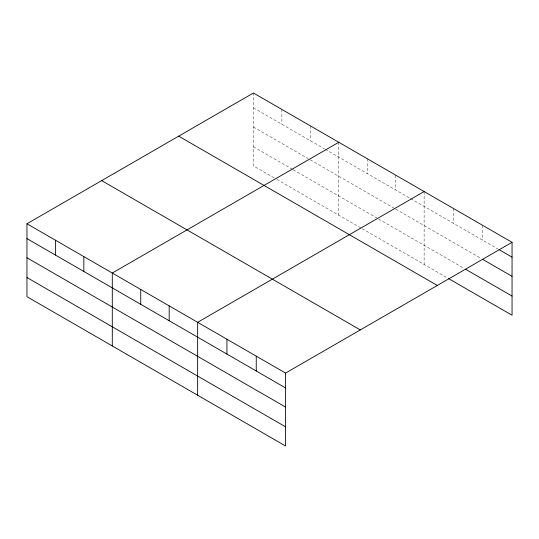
<?xml version="1.0" encoding="UTF-8"?>
<svg xmlns="http://www.w3.org/2000/svg" width="539" height="539" viewBox="0 0 539 539"><rect width="100%" height="100%" fill="white"/><g stroke="black" fill="none" stroke-linecap="round" stroke-linejoin="round"><path stroke-width="0.4" stroke-dasharray="2.69 2.02" d="M253.438 107.854L324.559 148.912M325.266 149.323L409.896 198.184M410.61 198.595L498.467 249.321M253.438 127.015L308.2 158.634M310.336 159.861L394.966 208.728M395.673 209.132L481.314 258.579M253.438 146.763L292.556 169.34M293.263 169.751L377.893 218.612M378.607 219.023L464.153 268.415M274.061 177.83L253.438 165.924L253.438 93.004M276.911 179.474L361.541 228.334M362.248 228.745L447.714 278.084M482.742 225.39L482.742 240.239M453.434 208.472L453.434 223.314M424.126 191.547L424.126 264.467M395.673 175.128L395.673 189.971M367.227 158.702L367.227 173.545M338.782 142.276L338.782 215.196M310.336 125.856L310.336 140.699M281.884 109.43L281.884 124.273"/><path stroke-width="0.81" d="M285.562 407.086L285.562 373.076L26.95 223.766L26.95 296.686L285.562 445.996L285.562 407.086L26.95 257.777M448.428 278.501L512.05 315.234L512.05 242.314L253.438 93.004L26.95 223.766M338.782 142.276L112.294 273.037L112.294 345.957M424.126 191.547L197.631 322.309L197.631 395.228M285.562 373.076L512.05 242.314M499.181 249.732L512.05 257.157M482.742 259.4L512.05 276.325M465.581 269.244L512.05 296.066M178.699 136.158L437.311 285.468M101.689 180.619L360.301 329.922M26.95 238.615L285.562 387.925M26.95 277.524L285.562 426.827M256.254 356.151L256.254 371M226.939 339.233L226.939 354.076M169.185 305.889L169.185 320.732M140.74 289.463L140.74 304.313M83.841 256.618L83.841 271.461M55.396 240.192L55.396 255.041"/></g></svg>
